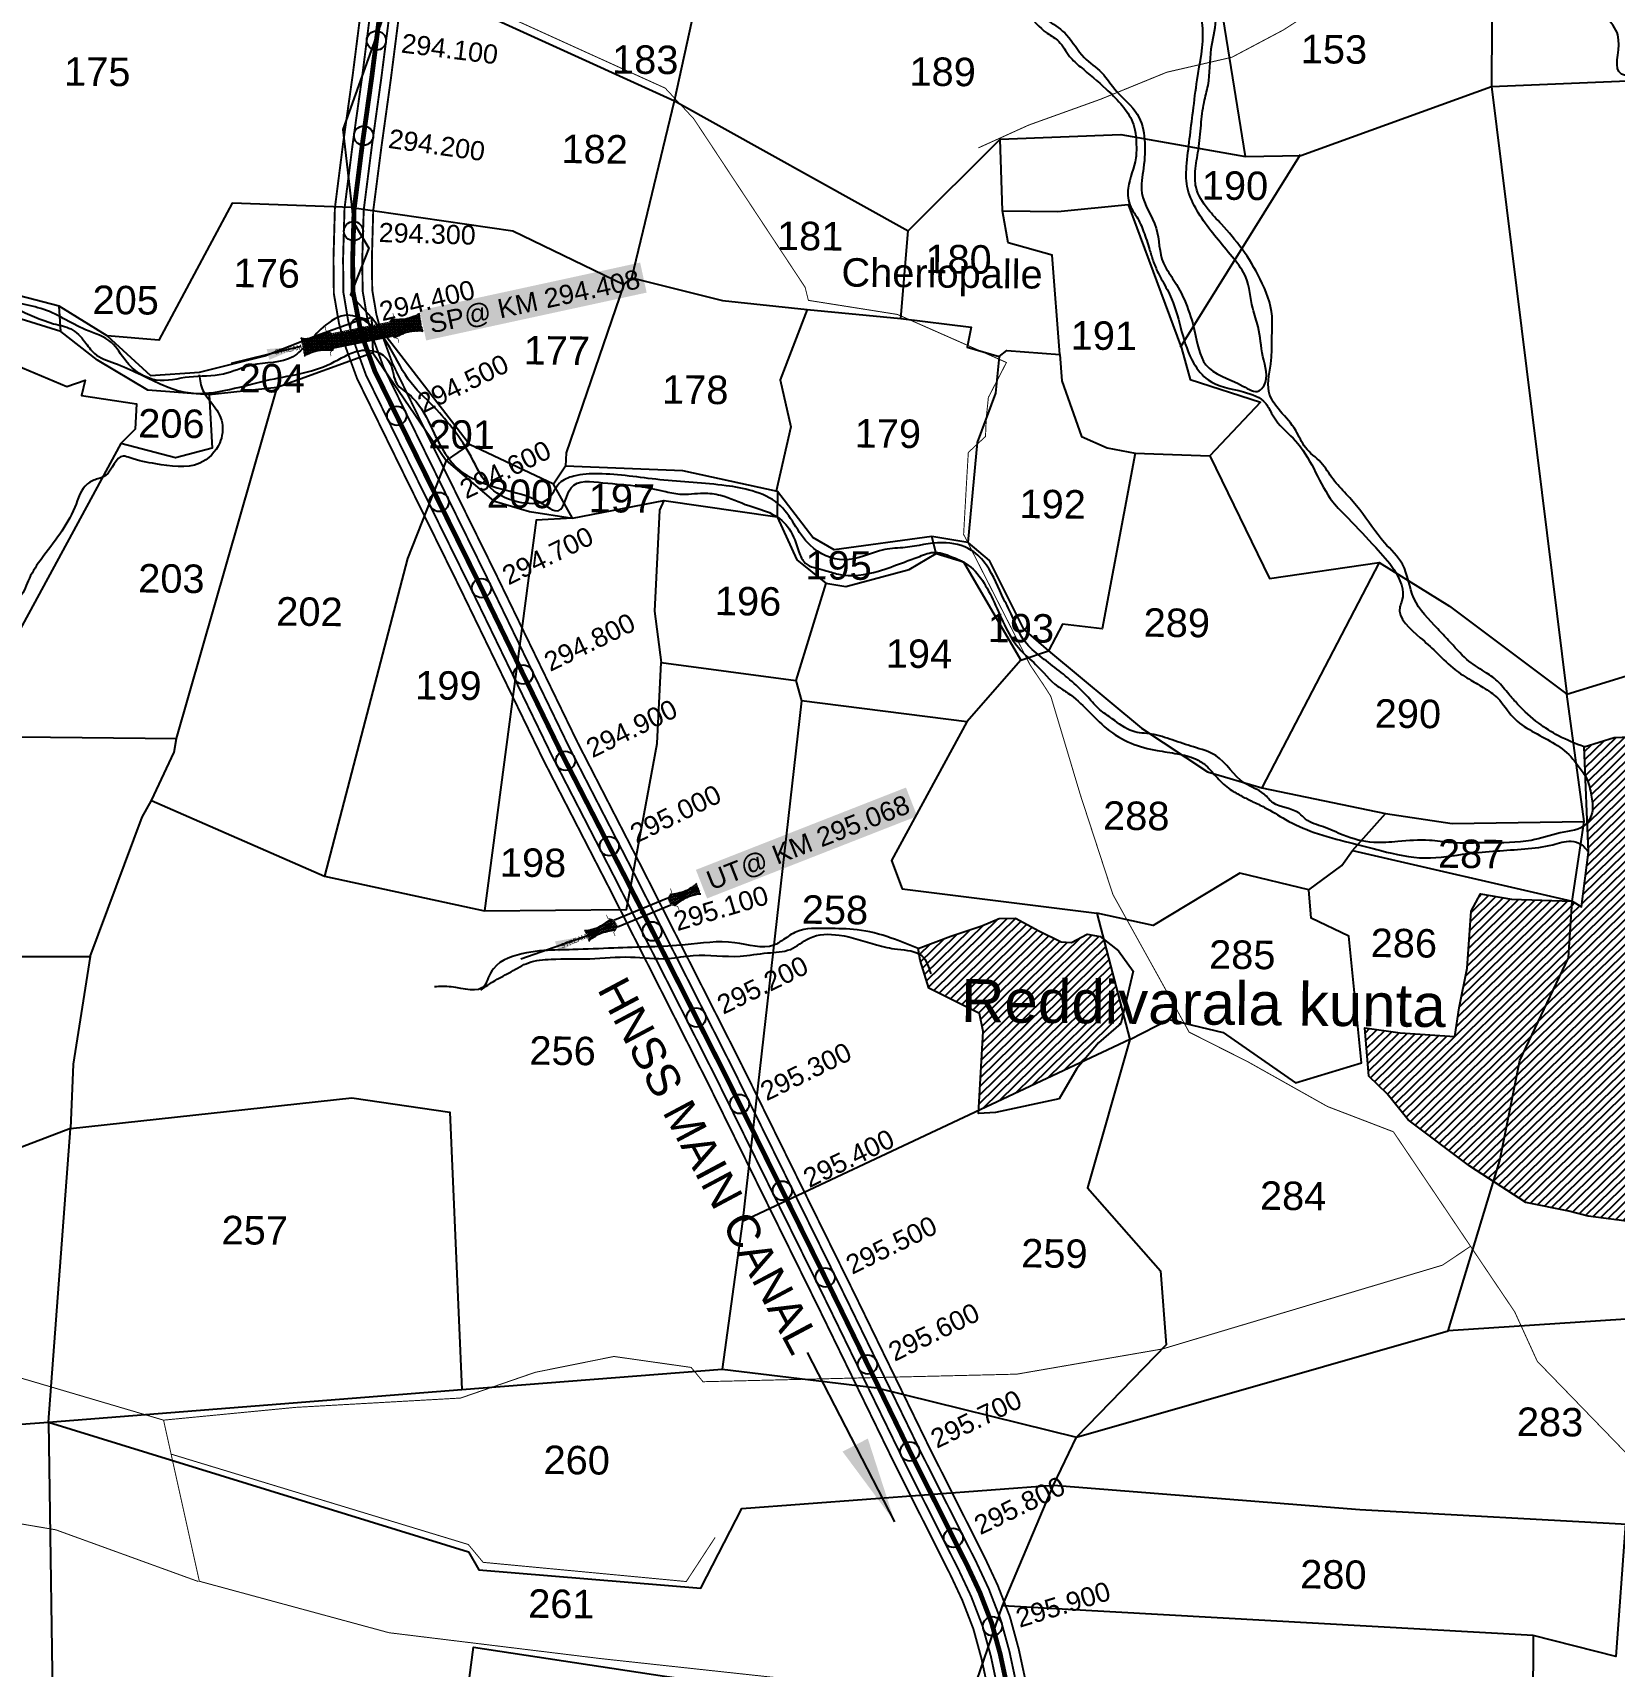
# Model space of a CAD drawing. Header units: feet. Extents: x 771100 to 779038, y 1577893 to 1588127.
# Drawn here: x 774042 to 775690, y 1583013 to 1584715 of the extents above; entities that cross this region are included whole.
import ezdxf
from ezdxf.enums import TextEntityAlignment as Align

# ---------------------------------------------------------------- set-up
doc = ezdxf.new("R2010")
doc.units = ezdxf.units.FT
doc.header["$LTSCALE"] = 15
doc.header["$MEASUREMENT"] = 0
doc.header["$PDMODE"] = 32
doc.header["$PDSIZE"] = 20
doc.linetypes.add('HIDDEN2', pattern=[0.1875, 0.125, -0.0625])
for name, color, linetype in [('CANAL1', 7, 'Continuous'), ('CSMark', 72, 'Continuous'), ('PLOT', 7, 'Continuous'), ('PLOT NO', 7, 'Continuous'), ('ROADS', 6, 'Continuous'), ('STRUCTURE', 5, 'Continuous'), ('TANKS-STREAM', 4, 'Continuous'), ('TEXT', 7, 'Continuous'), ('VILLAGE STONES', 240, 'Continuous')]:
    doc.layers.add(name, color=color, linetype=linetype)
doc.styles.get("Standard").update_dxf_attribs({"font": 'arial.ttf'})
doc.linetypes.add('DOTS', pattern='A,1e-06,-3,["●",Standard,S=3,R=0,X=-1.25,Y=-1.25],-3', length=6.000001)
doc.dimstyles.get("Standard").update_dxf_attribs({"dimtxt": 0.18, "dimasz": 0.18, "dimexe": 0.18, "dimexo": 0.0625, "dimgap": 0.09, "dimtad": 0, "dimtih": 1, "dimtoh": 1, "dimdec": 4, "dimzin": 0, "dimdsep": 46, "dimtxsty": 'Standard', "dimcen": 0.09, "dimadec": 0, "dimazin": 0, "dimtfac": 1, "dimtdec": 4, "dimtofl": 0, "dimtmove": 0, "dimatfit": 3, "dimfxl": 1, "dimtolj": 1, "dimtzin": 0, "dimarcsym": 0})
pattern_1 = [(44.39992316, (-7831.697, 26050.414), (-4.32398543, 4.415520388), [])]

# ---------------------------------------------------------------- blocks, each defined once
blk = doc.blocks.new('SP')
at = {"layer": 'STRUCTURE'}
h = blk.add_hatch(dxfattribs=at)
h.set_pattern_fill('DASH', color=256, scale=8, style=0)
edge = h.paths.add_edge_path()
edge.add_spline(control_points=[(769825.7, 1706742.1), (769825.3, 1706741.8), (769823.8, 1706740.8), (769820.9, 1706740.3), (769817, 1706739.7), (769811.4, 1706738.9), (769804, 1706739.7), (769798.4, 1706741), (769795.6, 1706741.6)], knot_values=[0, 0, 0, 0, 1.613557, 5.24513, 8.624976, 13.470124, 22.190216, 30.746377, 30.746377, 30.746377, 30.746377], degree=3, periodic=0)
edge.add_line((769795.6, 1706741.6), (769792.6, 1706739.6))
edge.add_line((769792.6, 1706739.6), (769732.6, 1706739.6))
edge.add_line((769732.6, 1706739.6), (769729.6, 1706741.6))
edge.add_spline(control_points=[(769729.6, 1706741.6), (769726.9, 1706740.9), (769721.3, 1706739.5), (769713.9, 1706738.5), (769708.3, 1706739.1), (769704.4, 1706739.6), (769701.5, 1706740), (769700, 1706741), (769699.5, 1706741.3)], knot_values=[0, 0, 0, 0, 8.556161, 17.276253, 22.121402, 25.501247, 29.13282, 30.746377, 30.746377, 30.746377, 30.746377], degree=3, periodic=0)
edge.add_line((769699.5, 1706741.3), (769699.5, 1706722.1))
edge.add_spline(control_points=[(769699.5, 1706722.1), (769700, 1706722.4), (769701.4, 1706723.4), (769704.3, 1706724), (769708.2, 1706724.5), (769713.8, 1706725.3), (769721.2, 1706724.5), (769726.8, 1706723.3), (769729.6, 1706722.6)], knot_values=[0, 0, 0, 0, 1.613557, 5.24513, 8.624976, 13.470124, 22.190216, 30.746377, 30.746377, 30.746377, 30.746377], degree=3, periodic=0)
edge.add_line((769729.6, 1706722.6), (769732.6, 1706724.6))
edge.add_line((769732.6, 1706724.6), (769792.6, 1706724.6))
edge.add_line((769792.6, 1706724.6), (769795.6, 1706722.6))
edge.add_spline(control_points=[(769795.6, 1706722.6), (769798.4, 1706723.3), (769803.9, 1706724.8), (769811.3, 1706725.8), (769817, 1706725.1), (769820.9, 1706724.7), (769823.8, 1706724.2), (769825.2, 1706723.3), (769825.7, 1706723)], knot_values=[0, 0, 0, 0, 8.556161, 17.276253, 22.121402, 25.501247, 29.13282, 30.746377, 30.746377, 30.746377, 30.746377], degree=3, periodic=0)
edge.add_line((769825.7, 1706723), (769825.7, 1706742.1))
h.paths.add_polyline_path([(769764.2, 1706732.1, -1), (769761.1, 1706732.1, -1)], flags=0)
h.paths.add_polyline_path([(769761.1, 1706732.1, 1), (769764.2, 1706732.1, 1)], flags=16)
at = {"layer": 'STRUCTURE', "const_width": 0.628}
for points in [[(769726.6, 1706747.6), (769726.6, 1706743.6), (769732.6, 1706739.6), (769792.6, 1706739.6), (769798.6, 1706743.6), (769798.6, 1706747.6)], [(769726.6, 1706716.6), (769726.6, 1706720.6), (769732.6, 1706724.6), (769792.6, 1706724.6), (769798.6, 1706720.6), (769798.6, 1706716.6)]]:
    blk.add_lwpolyline(points, dxfattribs=at)
at = {"layer": 'STRUCTURE', "color": 3}
blk.add_lwpolyline([(769732.6, 1706724.6), (769792.6, 1706724.6)], dxfattribs=at)
blk.add_lwpolyline([(769732.6, 1706724.6), (769792.6, 1706724.6)], dxfattribs=at)
at = {"layer": 'STRUCTURE', "color": 0}
blk.add_circle((769762.6, 1706732.1), 1.55, dxfattribs=at)
at = {"layer": 'STRUCTURE'}
for points in [[(769699.5, 1706741.3), (769700.9, 1706740.5), (769704.4, 1706739.6), (769707.8, 1706739.2), (769712.6, 1706738.8), (769721.3, 1706739.7), (769729.6, 1706741.6)], [(769825.7, 1706742.1), (769824.3, 1706741.3), (769820.8, 1706740.3), (769817.5, 1706739.8), (769812.7, 1706739.2), (769804, 1706739.9), (769795.6, 1706741.6)], [(769699.5, 1706722.1), (769700.9, 1706723), (769704.4, 1706724), (769707.7, 1706724.5), (769712.5, 1706725), (769721.2, 1706724.4), (769729.6, 1706722.6)], [(769825.7, 1706723), (769824.3, 1706723.8), (769820.8, 1706724.7), (769817.4, 1706725.1), (769812.6, 1706725.5), (769803.9, 1706724.6), (769795.6, 1706722.6)]]:
    blk.add_spline(points, degree=3, dxfattribs=at)
at = {"layer": 'STRUCTURE', "color": 0}
blk.add_text('STREAM', height=5, dxfattribs=at).set_placement((769684.3, 1706732.1), align=Align.MIDDLE_CENTER)
for points in [[(769727.4, 1706732.1), (769700.8, 1706732.1)], [(769824.4, 1706732.1), (769800.5, 1706732.1)]]:
    blk.add_leader(points, dimstyle='Standard', override={"dimasz": 10, "dimgap": 0.09, "dimtad": 0}, dxfattribs=at)
blk = doc.blocks.new('UT')
at = {"layer": 'STRUCTURE'}
h = blk.add_hatch(dxfattribs=at)
h.set_pattern_fill('DASH', color=150, scale=8, angle=-39.6278, style=0)
h.set_pattern_definition([(320.372247933, (-4370.464, -6260.8811), (1.40800153113, 0.132407282), [1, -1])])
h.paths.add_polyline_path([(765163, 1700681.9), (765165.6, 1700680.6), (765167.2, 1700680.3), (765169.1, 1700680), (765172.4, 1700679.6), (765176.4, 1700679.3), (765179.5, 1700679.5), (765183.1, 1700679.9), (765187.7, 1700680.9), (765188.9, 1700681.2), (765193.1, 1700682.2), (765196.1, 1700680.2), (765196.1, 1700672.2), (765193.1, 1700670.2), (765190.5, 1700670.8), (765188.1, 1700671.3), (765185.5, 1700671.8), (765183.6, 1700672.1), (765181, 1700672.5), (765180.3, 1700672.5), (765178.5, 1700672.6), (765176.7, 1700672.6), (765174.6, 1700672.5), (765172.5, 1700672.3), (765170.4, 1700672), (765168.5, 1700671.7), (765166.1, 1700671.2), (765165, 1700670.8), (765163, 1700669.7)])
h.paths.add_polyline_path([(765259.1, 1700682.2), (765256.1, 1700680.2), (765256.1, 1700672.2), (765259.1, 1700670.2), (765261.9, 1700671), (765264.4, 1700671.6), (765266.4, 1700672), (765269.1, 1700672.5), (765272.7, 1700673), (765276.1, 1700673.1), (765278.6, 1700672.9), (765281.2, 1700672.7), (765283.9, 1700672.3), (765286.4, 1700671.9), (765288, 1700671.3), (765289.2, 1700670.6), (765289.1, 1700682.7), (765287.6, 1700681.8), (765285.7, 1700681.2), (765283, 1700680.7), (765281.2, 1700680.4), (765276.7, 1700679.9), (765272.7, 1700679.9), (765268.7, 1700680.3), (765264.8, 1700681), (765261.2, 1700681.7)])
at = {"layer": 'STRUCTURE', "color": 150, "const_width": 0.628}
for points in [[(765190.1, 1700688.2), (765190.1, 1700684.2), (765196.1, 1700680.2), (765256.1, 1700680.2), (765262.1, 1700684.2), (765262.1, 1700688.2)], [(765190.1, 1700664.2), (765190.1, 1700668.2), (765196.1, 1700672.2), (765256.1, 1700672.2), (765262.1, 1700668.2), (765262.1, 1700664.2)]]:
    blk.add_lwpolyline(points, dxfattribs=at)
at = {"layer": 'STRUCTURE', "color": 150}
for points in [[(765196.1, 1700680.2), (765256.1, 1700680.2)], [(765196.1, 1700672.2), (765256.1, 1700672.2)], [(765196.1, 1700672.2), (765256.1, 1700672.2)]]:
    blk.add_lwpolyline(points, dxfattribs=at)
at = {"layer": 'STRUCTURE', "color": 0}
blk.add_circle((765226.1, 1700676.2), 1.89, dxfattribs=at)
at = {"layer": 'STRUCTURE', "color": 150}
for points in [[(765163, 1700681.9), (765164.4, 1700681.1), (765167.9, 1700680.2), (765171.2, 1700679.8), (765176.1, 1700679.4), (765184.7, 1700680.3), (765193.1, 1700682.2)], [(765289.1, 1700682.7), (765287.8, 1700681.9), (765284.3, 1700680.9), (765280.9, 1700680.4), (765276.1, 1700679.8), (765267.4, 1700680.5), (765259.1, 1700682.2)], [(765163, 1700669.7), (765164.3, 1700670.6), (765167.8, 1700671.6), (765171.2, 1700672.1), (765176, 1700672.6), (765184.7, 1700672), (765193.1, 1700670.2)], [(765289.2, 1700670.6), (765287.8, 1700671.4), (765284.2, 1700672.3), (765280.9, 1700672.7), (765276.1, 1700673.1), (765267.4, 1700672.2), (765259.1, 1700670.2)]]:
    blk.add_spline(points, degree=3, dxfattribs=at)
at = {"layer": 'STRUCTURE', "color": 0}
blk.add_text('STREAM', height=5, dxfattribs=at).set_placement((765148.2, 1700675.8), align=Align.MIDDLE_CENTER)
for points in [[(765190.9, 1700676), (765164.2, 1700675.8)], [(765289.3, 1700676.7), (765265.4, 1700676.4)]]:
    blk.add_leader(points, dimstyle='Standard', override={"dimasz": 10, "dimgap": 0.09, "dimtad": 0}, dxfattribs=at)

msp = doc.modelspace()

# ---------------------------------------------------------------- hatches: boundary and pattern name
at = {"layer": 'TANKS-STREAM'}
h = msp.add_hatch(dxfattribs=at)
h.set_pattern_fill('ANSI31', color=256, scale=49.440822, angle=-0.6001)
h.set_pattern_definition(pattern_1)
edge = h.paths.add_edge_path()
edge.add_line((775641.9, 1583750.9), (775591.1, 1583644.2))
edge.add_line((775591.1, 1583644.2), (775570.4, 1583540.1))
edge.add_line((775570.4, 1583540.1), (775563.7, 1583518.1))
edge.add_line((775563.7, 1583518.1), (775597.3, 1583496.4))
edge.add_line((775597.3, 1583496.4), (775642.2, 1583487.3))
edge.add_line((775642.2, 1583487.3), (775662.1, 1583481.9))
edge.add_line((775662.1, 1583481.9), (775710.4, 1583475.8))
edge.add_line((775710.4, 1583475.8), (775758.3, 1583464.8))
edge.add_line((775758.3, 1583464.8), (775803.1, 1583466.2))
edge.add_line((775803.1, 1583466.2), (775847.8, 1583453.8))
edge.add_line((775847.8, 1583453.8), (775901.2, 1583443.8))
edge.add_line((775901.2, 1583443.8), (775936.1, 1583435))
edge.add_line((775936.1, 1583435), (775963.2, 1583410))
edge.add_line((775963.2, 1583410), (775975.7, 1583391.8))
edge.add_line((775975.7, 1583391.8), (776094.1, 1583397.6))
edge.add_line((776094.1, 1583397.6), (776155.8, 1583445.4))
edge.add_line((776155.8, 1583445.4), (776221.8, 1583486.5))
edge.add_line((776221.8, 1583486.5), (776293.3, 1583509.2))
edge.add_line((776293.3, 1583509.2), (776348.3, 1583513.6))
edge.add_line((776348.3, 1583513.6), (776386.9, 1583580.7))
edge.add_line((776386.9, 1583580.7), (776463.7, 1583613.6))
edge.add_line((776463.7, 1583613.6), (776485.7, 1583626.1))
edge.add_line((776485.7, 1583626.1), (776520.8, 1583635))
edge.add_line((776520.8, 1583635), (776538.3, 1583630.3))
edge.add_line((776538.3, 1583630.3), (776550.8, 1583596.6))
edge.add_line((776550.8, 1583596.6), (776581.7, 1583644.7))
edge.add_line((776581.7, 1583644.7), (776618.8, 1583654.8))
edge.add_line((776618.8, 1583654.8), (776651.9, 1583652.1))
edge.add_line((776651.9, 1583652.1), (776651, 1583681.8))
edge.add_line((776651, 1583681.8), (776667.7, 1583722.3))
edge.add_line((776667.7, 1583722.3), (776682.9, 1583761.6))
edge.add_line((776682.9, 1583761.6), (776675.5, 1583806))
edge.add_line((776675.5, 1583806), (776656.9, 1583841.2))
edge.add_line((776656.9, 1583841.2), (776648.7, 1583854.6))
edge.add_line((776648.7, 1583854.6), (776637.8, 1583865.7))
edge.add_line((776637.8, 1583865.7), (776495.9, 1583863.3))
edge.add_line((776495.9, 1583863.3), (776488.3, 1583870.1))
edge.add_line((776488.3, 1583870.1), (776425.2, 1583920.3))
edge.add_line((776425.2, 1583920.3), (776404.1, 1583928.6))
edge.add_line((776404.1, 1583928.6), (776362.7, 1583939.5))
edge.add_line((776362.7, 1583939.5), (776297.7, 1583947.3))
edge.add_line((776297.7, 1583947.3), (776214.8, 1583954.8))
edge.add_line((776214.8, 1583954.8), (776190.9, 1583960.9))
edge.add_line((776190.9, 1583960.9), (776103.6, 1583969.1))
edge.add_line((776103.6, 1583969.1), (775998.7, 1583977.4))
edge.add_line((775998.7, 1583977.4), (775886, 1583986.5))
edge.add_line((775886, 1583986.5), (775815.6, 1583985.7))
edge.add_line((775815.6, 1583985.7), (775689.4, 1583980.6))
edge.add_line((775689.4, 1583980.6), (775658, 1583970.7))
edge.add_line((775658, 1583970.7), (775659.2, 1583940.8))
edge.add_spline(control_points=[(775659.2, 1583940.8), (775659.8, 1583939.9), (775663.1, 1583933.7), (775665.2, 1583921.1), (775668.4, 1583905.2), (775664.2, 1583895), (775661.2, 1583891.6)], knot_values=[1146.056199, 1146.056199, 1146.056199, 1146.056199, 1149.306502, 1167.740359, 1184.087607, 1198.022656, 1198.022656, 1198.022656, 1198.022656], degree=3, periodic=0)
edge.add_line((775661.2, 1583891.6), (775662.5, 1583861.1))
edge.add_line((775662.5, 1583861.1), (775655.4, 1583804.3))
edge.add_line((775655.4, 1583804.3), (775645.7, 1583810))
edge.add_line((775645.7, 1583810), (775641.9, 1583750.9))
h.paths.add_polyline_path([(776263, 1583729.6), (776524.3, 1583798.3), (776531.3, 1583651.6), (776281.3, 1583553.1)], flags=16)
h = msp.add_hatch(dxfattribs=at)
h.set_pattern_fill('ANSI31', color=256, scale=49.440822, angle=-0.6001)
h.set_pattern_definition(pattern_1)
h.paths.add_polyline_path([(775523.5, 1583669.1), (775466.3, 1583672.8), (775429.8, 1583678), (775433.8, 1583627.7), (775453, 1583609.6), (775474.8, 1583582.5), (775538.9, 1583534.1), (775563.7, 1583518.1), (775570.4, 1583540.1), (775591.1, 1583644.2), (775641.9, 1583750.9), (775645.7, 1583810), (775582.5, 1583812), (775550.2, 1583817.8), (775540.4, 1583799.5), (775536.1, 1583740.4), (775527.9, 1583699.1)])
h = msp.add_hatch(dxfattribs=at)
h.set_pattern_fill('ANSI31', color=256, scale=49.440822, angle=-0.6001)
h.set_pattern_definition(pattern_1)
h.paths.add_polyline_path([(775090.2, 1583779.1), (775065.6, 1583792.5), (775048.7, 1583792.2), (775030.7, 1583784.4), (774998.3, 1583773.5), (774964.5, 1583760.9), (774966.4, 1583748.5), (774975.6, 1583719.6), (775028.4, 1583693), (775031.9, 1583674.3), (775027.4, 1583592.2), (775135.9, 1583643.1), (775152.1, 1583662.7), (775175.3, 1583682.8), (775177.7, 1583692.9), (775157.4, 1583770.6), (775153.8, 1583773.4), (775140.3, 1583775.6), (775124.1, 1583766.9), (775113.2, 1583767.8)])

# ---------------------------------------------------------------- linework, layer by layer
at = {"layer": 'CANAL1', "color": 1, "const_width": 2}
for points in [[(774390.6, 1584790.7), (774375.4, 1584671), (774365.4, 1584599.8), (774356.8, 1584532.2), (774355.3, 1584478.6), (774355.7, 1584442.8), (774361, 1584412), (774367.2, 1584389.2), (774379.9, 1584354.3), (774426.4, 1584259.4), (774487.9, 1584134.5), (774573.7, 1583957.6), (774642, 1583824.8), (774744.9, 1583621.6), (774861.6, 1583384.7), (774940, 1583223.7), (774998, 1583108.4), (775010.3, 1583082.1), (775021.9, 1583052.1), (775030.3, 1583021.3), (775040.8, 1582972.3)], [(774430.3, 1584785.7), (774415, 1584665.8), (774405.1, 1584594.5), (774396.7, 1584529.1), (774395.3, 1584478.3), (774395.7, 1584446.4), (774400.1, 1584420.7), (774405.4, 1584401.4), (774416.8, 1584370), (774462.3, 1584277), (774523.9, 1584152), (774609.5, 1583975.5), (774677.6, 1583843), (774780.7, 1583639.4), (774897.5, 1583402.3), (774975.8, 1583241.5), (775034, 1583125.9), (775047.1, 1583097.8), (775060, 1583064.6), (775069.2, 1583030.8), (775080.2, 1582979.6)]]:
    msp.add_lwpolyline(points, dxfattribs=at)
at = {"layer": 'CANAL1', "color": 5, "const_width": 2}
for points in [[(774400.5, 1584789.4), (774385.3, 1584669.7), (774375.3, 1584598.5), (774366.8, 1584531.4), (774365.3, 1584478.5), (774365.7, 1584443.7), (774370.7, 1584414.1), (774376.8, 1584392.3), (774389.1, 1584358.2), (774435.4, 1584263.8), (774496.9, 1584138.9), (774582.6, 1583962.1), (774650.9, 1583829.4), (774753.8, 1583626), (774870.6, 1583389.1), (774948.9, 1583228.2), (775007, 1583112.7), (775019.5, 1583086.1), (775031.4, 1583055.2), (775040.1, 1583023.7), (775050.6, 1582974.1)], [(774420.4, 1584786.9), (774405.1, 1584667.1), (774395.2, 1584595.8), (774386.8, 1584529.9), (774385.3, 1584478.4), (774385.7, 1584445.5), (774390.3, 1584418.5), (774395.8, 1584398.3), (774407.5, 1584366.1), (774453.4, 1584272.6), (774514.9, 1584147.7), (774600.5, 1583971), (774668.7, 1583838.4), (774771.7, 1583635), (774888.6, 1583397.9), (774966.8, 1583237), (775025, 1583121.5), (775037.9, 1583093.9), (775050.4, 1583061.5), (775059.5, 1583028.4), (775070.3, 1582977.7)]]:
    msp.add_lwpolyline(points, dxfattribs=at)
at = {"layer": 'CANAL1', "color": 1, "linetype": 'HIDDEN2', "ltscale": 5, "const_width": 5}
msp.add_lwpolyline([(774410.4, 1584788.2), (774395.2, 1584668.4), (774385.2, 1584597.1), (774376.8, 1584530.6), (774375.3, 1584478.5), (774375.7, 1584444.6), (774382.9, 1584407.7), (774386.3, 1584395.3), (774398.3, 1584362.2), (774444.4, 1584268.2), (774505.9, 1584143.3), (774591.6, 1583966.6), (774659.8, 1583833.9), (774687.6, 1583778.9), (774762.8, 1583630.5), (774879.6, 1583393.5), (774957.9, 1583232.6), (775016, 1583117.1), (775028.7, 1583090), (775040.9, 1583058.3), (775049.8, 1583026.1), (775060.5, 1582975.9)], dxfattribs=at)
at = {"layer": 'CSMark', "color": 3}
msp.add_circle((774385, 1584400), 8, dxfattribs=at)
for p in [(774400, 1584706.4), (774386.7, 1584607.3), (774376.1, 1584507.9), (774382.9, 1584407.7), (774421.2, 1584315.6), (774465.3, 1584225.8), (774509.4, 1584136.1), (774553, 1584046.1), (774596.9, 1583956.2), (774642.6, 1583867.3), (774687.2, 1583778.7), (774733.2, 1583689), (774778.3, 1583598.9), (774822.9, 1583508.6), (774867.4, 1583418.2), (774911.6, 1583327.6), (774955.7, 1583237), (775001, 1583147), (775041.8, 1583055)]:
    msp.add_point(p, dxfattribs=at)
at = {"layer": 'PLOT'}
for points in [[(774710.6, 1584643.7), (774954, 1584508.2), (775049.7, 1584603.6), (775175.5, 1584608.4), (775305.3, 1584585.5), (775270.6, 1584801.4)], [(774422.7, 1584774.9), (774710.6, 1584643.7), (774741.8, 1584786.6)], [(775562.3, 1584789.7), (775561.5, 1584658.5), (775640, 1584025.5)], [(774344.3, 1584775.6), (774422.7, 1584774.9), (774365.1, 1584613.9), (774374.6, 1584532.5), (774249.8, 1584537.1), (774173.4, 1584394.4), (774119.5, 1584398.7), (774069.6, 1584429.6), (773936, 1584464.6), (773960.5, 1584606.4), (773726.4, 1584753.2)], [(775305.3, 1584585.5), (775362.9, 1584586.7), (775561.5, 1584658.5)], [(775561.5, 1584658.5), (775878.1, 1584671.7), (775868.6, 1584449.7), (776016.3, 1584381.7), (775853.2, 1584189.9), (775826.5, 1584056.8)], [(774374.6, 1584532.5), (774542.1, 1584508.2), (774657.7, 1584452.2), (774666.1, 1584459.1), (774710.6, 1584643.7)], [(774946.4, 1584417), (775019.6, 1584407.8), (775015.5, 1584387.2), (775048.7, 1584377.2), (775056.7, 1584383.7), (775111.9, 1584379.5), (775103.8, 1584482.9), (775058, 1584495.6), (775052.3, 1584528.9), (775049.7, 1584603.6)], [(775362.4, 1584587.3), (775237.3, 1584386.7)], [(774374.6, 1584532.5), (774375.9, 1584517.5), (774392.1, 1584490.2), (774373.2, 1584441.5), (774394.8, 1584417.9)], [(775052.3, 1584528.9), (775110, 1584528.4), (775183.2, 1584535.7), (775238.5, 1584385.9), (775247.6, 1584353.4), (775320.9, 1584329.8), (775268.2, 1584273.8), (775330.4, 1584146), (775444.5, 1584162.8), (775517.8, 1584117.3), (775640, 1584025.5)], [(774666.1, 1584459.1), (774760.5, 1584435.5), (774848.8, 1584426.2), (774946.4, 1584417), (774954, 1584508.2)], [(774657.7, 1584452.2), (774597.6, 1584277.1), (774597.1, 1584263.1)], [(773892.9, 1584388.1), (773976.4, 1584434.3), (774030.1, 1584416.3), (774003.8, 1584397.6), (774004.5, 1584376.8), (774077.4, 1584346.2), (774096.8, 1584352.7), (774092.8, 1584336.7), (774150.1, 1584328.2), (774148.8, 1584301.6), (774133.8, 1584286.7), (774001.4, 1584043.3), (774028, 1583981.3), (774191.8, 1583979.6), (774296.8, 1584345), (774225.9, 1584337.3), (774228.8, 1584282), (774190.9, 1584271.7), (774133.8, 1584286.7)], [(774071.4, 1584403.3), (774069.6, 1584429.6)], [(774848.8, 1584426.2), (774820.6, 1584352.9), (774831.7, 1584304), (774816.6, 1584237.2)], [(774225.9, 1584337.3), (774162, 1584342.2), (774109.4, 1584373.4), (774071.4, 1584403.3), (774030.1, 1584416.3)], [(774119.5, 1584398.7), (774164.8, 1584357.5), (774215.8, 1584360.9), (774283.9, 1584377.9), (774336.7, 1584398.9), (774381.9, 1584415.3), (774394.8, 1584417.9), (774396.3, 1584381.1), (774296.8, 1584345)], [(774496.9, 1584285.8), (774394.8, 1584417.9)], [(774396.3, 1584381.1), (774472.6, 1584268.9), (774521.9, 1584227), (774559.6, 1584215.9), (774604.4, 1584209.1), (774584.4, 1584244.4), (774496.9, 1584285.8), (774472.6, 1584268.9)], [(775048.7, 1584377.2), (775044.8, 1584339.2), (775025.8, 1584287.6), (775016.1, 1584183.6), (774978.7, 1584189.7)], [(775111.9, 1584379.5), (775114, 1584352), (775134.5, 1584293.9), (775161.3, 1584282.1), (775190.3, 1584276.7), (775268.2, 1584273.8)], [(774472.6, 1584268.9), (774432.4, 1584167), (774346, 1583836)], [(775190.3, 1584276.7), (775156.1, 1584093.8), (775114.8, 1584098.5), (775100.1, 1584070.8)], [(774817.8, 1584236.9), (774719.3, 1584258.2), (774597.1, 1584263.1), (774584.4, 1584244.4)], [(774868.3, 1584141.2), (774889.1, 1584137.8), (774955, 1584155.4), (774983.1, 1584172), (774978.7, 1584189.7), (774876.9, 1584176.1), (774854.6, 1584188.8), (774817.8, 1584236.9), (774817.4, 1584210.2)], [(774604.4, 1584209.1), (774699.3, 1584227.5), (774694.8, 1584217.2), (774689.8, 1584112.2), (774696.6, 1584058.5)], [(774699.3, 1584227.5), (774817.4, 1584210.2), (774837.8, 1584165.5), (774868.3, 1584141.2), (774836.8, 1584039.8)], [(774604.4, 1584209.1), (774566.3, 1584207), (774512.5, 1583800)], [(775016.1, 1584183.6), (775038.2, 1584165), (775074.1, 1584093.3), (775100.1, 1584070.8), (775196.9, 1583990.2), (775265.8, 1583944.7), (775322.4, 1583928), (775451.2, 1583901.3), (775520.7, 1583890.9), (775658, 1583893.2)], [(774983.1, 1584172), (775011.6, 1584163.5), (775071.4, 1584061.1), (775100.1, 1584070.8)], [(775444.5, 1584162.8), (775322.4, 1583928)], [(775640, 1584025.5), (775720.3, 1584050.3), (775826.5, 1584056.8), (776038.3, 1584070.1), (776178.4, 1584006.3), (776428.9, 1583935.2), (776671.3, 1583864.8), (776783.2, 1583715), (776605.6, 1583514.9), (776429.6, 1583455.5), (776405.3, 1583432.9), (776338.4, 1583439), (776295.3, 1583484.7), (776193.4, 1583441.6), (776146.8, 1583400.6), (776065.2, 1583380), (775923.8, 1583389.5), (775516.5, 1583362.7), (775570.4, 1583540.1), (775591.1, 1583644.2), (775641.9, 1583750.9), (775645.7, 1583810), (775658, 1583893.2), (775640, 1584025.5)], [(774165.6, 1583914.9), (774346, 1583836), (774512.5, 1583800), (774660.7, 1583801.3), (774692.4, 1583974.3), (774696.6, 1584058.5), (774836.8, 1584039.8), (774842.7, 1584018.7), (774781.2, 1583476.6), (774760.2, 1583322.6)], [(775071.4, 1584061.1), (775014.9, 1583996.8), (774842.7, 1584018.7)], [(775014.9, 1583996.8), (774936.7, 1583852.6), (774947.8, 1583822.8), (775150.4, 1583797.5), (775184.7, 1583666), (774781.2, 1583476.6)], [(773846.5, 1583934.6), (773819.6, 1583752.4), (774101.8, 1583752.4), (774156, 1583897.6), (774165.6, 1583914.9), (774189.4, 1583965.2), (774191.8, 1583979.6)], [(775371.4, 1583821.9), (775405.6, 1583847.4), (775416.7, 1583862.9), (775451.2, 1583901.3)], [(775416.7, 1583862.9), (775645.7, 1583810)], [(775184.7, 1583666), (775225.3, 1583686.9), (775281.9, 1583673.3), (775357.5, 1583621), (775426.2, 1583641.7), (775412.8, 1583773.8), (775373.7, 1583792.3), (775371.4, 1583821.9), (775299.3, 1583839.2), (775209, 1583784.6), (775150.4, 1583797.5)], [(774101.8, 1583752.4), (774084, 1583640.3), (774081.4, 1583573.2), (773577.9, 1583381.4), (773306.6, 1583378.8), (773185.2, 1583452.4)], [(775184.7, 1583666), (775140.6, 1583511.7), (775216.9, 1583425.2), (775222.8, 1583347.9), (775129.3, 1583252)], [(774081.4, 1583573.2), (774374.4, 1583605.1), (774476.5, 1583590.4), (774488.9, 1583301.5)], [(773641.3, 1583237.1), (774058.5, 1583267.4), (774081.4, 1583573.2)], [(775105.3, 1583202), (775424.5, 1583176.6), (775715.9, 1583160.7), (775923.8, 1583389.5)], [(774058.5, 1583267.4), (774488.9, 1583301.5), (774760.2, 1583322.6), (774921.4, 1583303.1), (775129.3, 1583252), (775516.5, 1583362.7)], [(774058.5, 1583267.4), (774068.8, 1582558), (774050.6, 1582042.9), (774033.7, 1582051), (774025.3, 1582031.3), (774051.4, 1581998.7), (774041.9, 1581874.3), (774171.9, 1581583.4), (774155.8, 1581449.4), (774162.8, 1581448.6), (774159.6, 1581363.3), (774083, 1581328.7), (774010.2, 1581288.1), (773980.1, 1581209.1), (773791.7, 1581175.6), (773698.7, 1581090.6), (773544.9, 1581450.8), (773698.6, 1581440.4), (773833.4, 1581435.7), (774041.9, 1581874.3), (773722.5, 1581679.2), (773544.9, 1581450.8)], [(774058.5, 1583267.4), (774495.8, 1583132.6), (774506.7, 1583113.6), (774737.9, 1583094.6), (774780.7, 1583177.7), (775105.3, 1583202), (775129.3, 1583252)], [(775701.2, 1583161.5), (775691, 1583023.3), (775605.1, 1583045.3), (775052.3, 1583076.3), (775105.3, 1583202)], [(774068.8, 1582558), (774430.4, 1582537.7), (774460.6, 1582724.4), (774501.2, 1583033), (774700.2, 1583003.1), (774867.5, 1582980), (775006.3, 1582942.8), (775052.3, 1583076.3)], [(775605.1, 1583045.3), (775603.9, 1582823.2), (775465.4, 1582862.4), (775356.4, 1582872), (775138.3, 1582918.7), (775006.3, 1582942.8)]]:
    msp.add_lwpolyline(points, dxfattribs=at)
at = {"layer": 'ROADS', "linetype": 'DOTS', "ltscale": 0.5, "const_width": 1}
for points in [[(775027.1, 1584594.6), (775079.4, 1584618.3), (775154.5, 1584645.3), (775223.4, 1584673.4), (775291.2, 1584689), (775344.8, 1584717.4), (775382.5, 1584741.7), (775444.7, 1584769.9), (775492.5, 1584779.4), (775535.5, 1584778.5), (775568.9, 1584817.5)], [(774214.6, 1583101.5), (774066, 1583155.4), (773823.3, 1583196.7), (773731.1, 1583225.6), (773705.1, 1583251.2), (773618.1, 1583283.5), (773532.9, 1583321), (773443, 1583327.2), (773403.7, 1583328.5), (773380.2, 1583338.3), (773203.4, 1583424.3), (773194.8, 1583435.8), (772963.2, 1583508), (772823.5, 1583551.8), (772770.6, 1583583.8)]]:
    msp.add_lwpolyline(points, dxfattribs=at)
at = {"layer": 'ROADS', "linetype": 'HIDDEN2', "ltscale": 10, "const_width": 1}
for points in [[(774412.6, 1584795.9), (774436.4, 1584776.9), (774606.3, 1584699.7), (774700.9, 1584656.8), (774730.6, 1584624.9), (774846.6, 1584449.4), (774850, 1584435.8), (774942.9, 1584421.1)], [(774942.9, 1584421.1), (775056.3, 1584371.1), (775037.5, 1584334.7), (775035.3, 1584313.4), (775034.5, 1584294), (775016.6, 1584277.4), (775015.1, 1584252.4), (775011.7, 1584192.1), (775081, 1584056)], [(776091, 1582900.1), (775986.8, 1582981.4), (775818.2, 1583115.3), (775609.3, 1583330.8), (775585.8, 1583382.3), (775459.4, 1583569.9), (775390.8, 1583596.2), (775308, 1583642.7), (775246.6, 1583673.7), (775212.8, 1583734.9), (775167.2, 1583817), (775133.4, 1583920.5), (775102.6, 1584023.3), (775094.9, 1584035.4), (775081, 1584056)], [(774178.3, 1583269.6), (774315.8, 1583282.9), (774487.7, 1583292.6), (774565.5, 1583319.4), (774647.5, 1583335.9), (774727.9, 1583324.5), (774740.2, 1583309.6), (775067.2, 1583317.5), (775218.7, 1583343.7), (775510.5, 1583431), (775539.7, 1583450.6)], [(775697.4, 1582782.6), (775629.6, 1582799.3), (775600.7, 1582830.9), (775499.4, 1582858.9), (775458.9, 1582874), (775361, 1582881), (775331.6, 1582875.3), (775295.2, 1582894.3), (775156.1, 1582934.6), (774891.4, 1582993.3), (774634.2, 1583021.2), (774413.2, 1583048.2), (774215.6, 1583101.8), (774178.3, 1583269.6), (773993.6, 1583324.1)], [(774186.2, 1583234.2), (774495.7, 1583140.1), (774511.2, 1583121.5), (774722.8, 1583101.5), (774752.9, 1583147.5)]]:
    msp.add_lwpolyline(points, dxfattribs=at)
at = {"layer": 'TANKS-STREAM'}
for points in [[(775710.4, 1583475.8), (775662.1, 1583481.9), (775642.2, 1583487.3), (775597.3, 1583496.4), (775538.9, 1583534.1), (775474.8, 1583582.5), (775453, 1583609.6), (775433.8, 1583627.7), (775429.8, 1583678), (775466.3, 1583672.8), (775523.5, 1583669.1), (775527.9, 1583699.1), (775536.1, 1583740.4), (775540.4, 1583799.5), (775550.2, 1583817.8), (775582.5, 1583812), (775645.7, 1583810), (775655.4, 1583804.3), (775662.5, 1583861.1), (775658, 1583970.7), (775689.4, 1583980.6)], [(775658, 1583970.7), (775689.4, 1583980.6), (775815.6, 1583985.7)], [(774964.5, 1583760.9), (774998.3, 1583773.5), (775030.7, 1583784.4), (775048.7, 1583792.2), (775065.6, 1583792.5), (775090.2, 1583779.1), (775113.2, 1583767.8), (775124.1, 1583766.9), (775140.3, 1583775.6), (775153.8, 1583773.4), (775173.2, 1583758.3), (775188.4, 1583737.2), (775175.3, 1583682.8), (775152.1, 1583662.7), (775129.7, 1583635.7), (775111.2, 1583604.3), (775045, 1583589.9), (775027.2, 1583588.9), (775031.9, 1583674.3), (775028.4, 1583693), (774975.6, 1583719.6), (774966.4, 1583748.5), (774964.5, 1583760.9)]]:
    msp.add_lwpolyline(points, dxfattribs=at)
for points in [[(772822.9, 1586492.9), (772844.2, 1586492.2), (772870.2, 1586484), (772900.2, 1586475.1), (772925.9, 1586464.3), (772947, 1586445), (772990.8, 1586409.6), (773050.8, 1586363.8), (773081.6, 1586332.1), (773110.7, 1586320.9), (773122.3, 1586305.5), (773142.3, 1586292.4), (773153.2, 1586272.4), (773155.4, 1586252.5), (773192.8, 1586227.6), (773222.4, 1586205.7), (773250.3, 1586199.4), (773290.2, 1586210.4), (773333.4, 1586226.5), (773374.7, 1586205.6), (773397, 1586197.2), (773407.6, 1586194.8), (773427.9, 1586194.8), (773444, 1586188.4), (773466.6, 1586183.1), (773491.1, 1586170.9), (773517, 1586166), (773539.5, 1586161), (773561.1, 1586155.9), (773582, 1586146.4), (773599.9, 1586139.6), (773616.1, 1586126.3), (773661.1, 1586083.2), (773670.1, 1586065.2), (773683, 1586050.7), (773702.9, 1586015.7), (773711.2, 1585987.7), (773722.3, 1585954.3), (773727.4, 1585938.5), (773732.8, 1585915.2), (773739.5, 1585897.1), (773747.2, 1585886.6), (773763.2, 1585828.2), (773777, 1585789.4), (773787.7, 1585750.2), (773801.7, 1585699.3), (773814, 1585654.2), (773824.6, 1585617.1), (773829.6, 1585606.7), (773872.9, 1585607.2), (773902.6, 1585602.3), (773925.4, 1585593.7), (773953.4, 1585575.2), (773991.4, 1585549.6), (774024.2, 1585524.3), (774038.8, 1585513.8), (774049.9, 1585485.5), (774064.4, 1585467.5), (774088, 1585454.6), (774111.7, 1585445.7), (774195.7, 1585393.7), (774243.3, 1585366.9), (774287.3, 1585343.7), (774312.8, 1585336.8), (774342.3, 1585320.4), (774411.1, 1585320.1), (774483.2, 1585317), (774526, 1585316.8), (774552.5, 1585305.6), (774567.8, 1585267.1), (774583.2, 1585223.3), (774622.8, 1585210.6), (774677.7, 1585209.7), (774691.3, 1585233.7), (774702.5, 1585239.3), (774737.5, 1585228.5), (774761.1, 1585209.5), (774790.9, 1585195.5), (774811, 1585183.4), (774836.7, 1585182.4), (774854.5, 1585164.2), (774857.3, 1585141.8), (774865.7, 1585126.6), (774882.2, 1585086.3), (774904.7, 1585062.5), (774917.1, 1585032.4), (774931.2, 1584992.8), (774942.3, 1584960.9), (774948.8, 1584930.1), (774961, 1584900.6), (774966.1, 1584874.5), (774972.3, 1584854.8), (774985.6, 1584828.6), (775035.6, 1584823), (775066.1, 1584832.4), (775102.7, 1584837.7), (775119.6, 1584845.4), (775217.1, 1584839.6), (775257.5, 1584837.4), (775269.2, 1584829.4), (775250.6, 1584826.8), (775201.3, 1584833), (775134.3, 1584831.6), (775106.8, 1584831.5), (775070.3, 1584823.3), (775032.7, 1584818.3), (775011.5, 1584810.7), (775024.9, 1584787.7), (775039.5, 1584780), (775067.8, 1584756.8), (775074.3, 1584747.6), (775100.5, 1584726.6), (775119, 1584712.2), (775137.3, 1584688.7), (775155.5, 1584673), (775171, 1584653.5), (775192.6, 1584629.7), (775200.2, 1584603.2), (775199.1, 1584573.6), (775197.5, 1584547.6), (775212.1, 1584511), (775219.9, 1584474.5), (775229.4, 1584458.7), (775252.2, 1584404.2), (775264, 1584368.7), (775302.7, 1584346.5), (775319.5, 1584341.6), (775324.6, 1584347), (775323.5, 1584377.3), (775318.4, 1584408.1), (775312.9, 1584427.5), (775305.7, 1584460), (775293.4, 1584478.7), (775261.6, 1584518.7), (775243.5, 1584563.2), (775244, 1584575.2), (775250.7, 1584632.7), (775255, 1584665.5), (775260.8, 1584719), (775255.2, 1584767.6), (775259.2, 1584800.1), (775260, 1584814.4), (775262, 1584828.7)], [(775658, 1583970.7), (775631.4, 1583982.3), (775610.8, 1583995.4), (775588.8, 1584015.3), (775579.5, 1584025.8), (775567.8, 1584039.2), (775554.1, 1584049.2), (775536, 1584061.8), (775516.9, 1584081.7), (775505.7, 1584093.6), (775480.8, 1584125.5), (775468.8, 1584161), (775450.2, 1584183.3), (775424.4, 1584217.7), (775410.2, 1584234.1), (775396.6, 1584249.5), (775383.9, 1584266.9), (775367.8, 1584282.4), (775357.6, 1584300.3), (775329.7, 1584340.9), (775332.1, 1584373.4), (775332.8, 1584396.1), (775333, 1584419.3), (775320.6, 1584457.9), (775301.7, 1584489.2), (775280.2, 1584515.1), (775266.4, 1584530.5), (775253.8, 1584553.8), (775253, 1584570.1), (775256.2, 1584592.7), (775259, 1584618.4), (775262.2, 1584642), (775266.3, 1584659.7), (775269.7, 1584697.7), (775274.4, 1584727.2), (775272.7, 1584748.3), (775270, 1584774), (775270.1, 1584789.3), (775270.9, 1584814.9)], [(775013.4, 1584801.4), (775012, 1584793.6), (775018.2, 1584786.5), (775028.2, 1584777.2), (775034.9, 1584770.8), (775045.4, 1584762.8), (775076.6, 1584735.9), (775098.8, 1584713.9), (775110.8, 1584705.5), (775122.1, 1584689.8), (775133.4, 1584678.9), (775160, 1584656), (775175.3, 1584640.5), (775186.5, 1584624.1), (775190.1, 1584613.4), (775191.5, 1584599.7), (775191.1, 1584584.1), (775183.1, 1584552.7), (775185.8, 1584533), (775192, 1584522.8), (775199.2, 1584507.3), (775205.3, 1584488.9), (775209.1, 1584477), (775214.2, 1584464.6), (775218.7, 1584456.2), (775228.3, 1584437.5), (775251.6, 1584370), (775266.3, 1584353.1), (775303.2, 1584340.5), (775326.4, 1584328.4), (775333.4, 1584316.5), (775339.1, 1584308.4), (775359.9, 1584286.6), (775396.3, 1584226), (775412.1, 1584208.8), (775441, 1584178.3), (775460, 1584155.5), (775468.3, 1584123.1), (775466.2, 1584116.6), (775487.4, 1584084.4), (775503.3, 1584070), (775521.2, 1584053.1), (775538.1, 1584041.5), (775553, 1584032.6), (775567.9, 1584021.7), (775584, 1584001.7), (775603.7, 1583987.2), (775644.1, 1583960.7), (775653, 1583949.6), (775660.7, 1583938), (775665.4, 1583920.4), (775666.7, 1583904.3), (775660.2, 1583890.5), (775633.2, 1583881.1), (775602.9, 1583873.4), (775556.9, 1583870.9), (775519.1, 1583871.1), (775496.9, 1583873.3), (775464, 1583872.2), (775439, 1583871.2), (775406.9, 1583878.9), (775386.5, 1583887.4), (775368, 1583895.4), (775361.2, 1583901.6), (775334, 1583912.6), (775324.8, 1583921.5), (775304.4, 1583932.9), (775274.3, 1583961.7), (775251.2, 1583970.7), (775229, 1583978), (775207.4, 1583984.1), (775187.8, 1583987), (775166.5, 1584000.1), (775153.6, 1584009.5), (775141.3, 1584022.4), (775106.6, 1584053.6), (775089.2, 1584067), (775074.2, 1584082.3), (775062.3, 1584107), (775053.7, 1584124.4), (775035.5, 1584160), (775019.9, 1584175.4), (774989.4, 1584183.3), (774950.9, 1584178.5), (774929.5, 1584176.2), (774887.1, 1584165.5), (774851.9, 1584180.7), (774818.5, 1584223.9), (774791.6, 1584237.3), (774764.3, 1584242.8), (774695.2, 1584249), (774631.2, 1584255.2), (774605.6, 1584252.7), (774590.7, 1584245.3), (774579.2, 1584229.2), (774551.6, 1584225), (774519, 1584240.5), (774498.6, 1584273.1), (774460.1, 1584324.6), (774433.2, 1584353.8), (774411.2, 1584391.2), (774391.1, 1584412.5), (774370.1, 1584420.3), (774344.5, 1584407.8), (774327.7, 1584390.4), (774313.1, 1584377.1), (774270.1, 1584368.3), (774240.7, 1584358.9), (774205.1, 1584355.9), (774170.6, 1584352.8), (774139.1, 1584372.7), (774124.1, 1584391.8), (774097.1, 1584405.2), (774050.5, 1584427.3), (774025.8, 1584433.4), (774002.8, 1584441.2), (773976.3, 1584444.9), (773948.8, 1584452.8), (773926.3, 1584445.8), (773909.2, 1584423.9), (773886.6, 1584405.6), (773869.8, 1584390), (773848.3, 1584375.1), (773832.6, 1584360.5), (773815.3, 1584350.3), (773765.2, 1584341.9), (773730.6, 1584330.6), (773705.7, 1584320.1), (773669.9, 1584315.6), (773596, 1584300.2), (773532.8, 1584289.8), (773485.9, 1584284.4), (773427.9, 1584281.9), (773380.7, 1584277.3), (773361.1, 1584275.7), (773334.9, 1584277), (773298.8, 1584282.6), (773271.6, 1584283.5), (773248.6, 1584293.1), (773225.6, 1584306.4), (773209.9, 1584315.2), (773188.3, 1584327.1), (773125.1, 1584365.6), (773088.3, 1584393.1), (773049.6, 1584412.7), (773012, 1584426), (772972.6, 1584436.3), (772946.7, 1584439.7), (772905.3, 1584444.4), (772871.3, 1584447.9), (772847.2, 1584443.8), (772790.2, 1584431.4), (772765.4, 1584423), (772725.8, 1584419.1), (772695.5, 1584418.8), (772664.5, 1584417.3), (772638, 1584418.8), (772614.5, 1584418.5), (772572.5, 1584419.5), (772493.6, 1584422.1), (772426.8, 1584416.7), (772394.7, 1584420.7), (772354.4, 1584417.4), (772314.3, 1584417.2), (772269.7, 1584414.6), (772243.9, 1584427.8), (772228.5, 1584429.2), (772174.4, 1584419.3), (772155.1, 1584405.9), (772147.5, 1584396.7), (772137, 1584388.2), (772123.8, 1584375.9), (772113.1, 1584352.6), (772096.2, 1584329.3), (772077.3, 1584303), (772059.6, 1584274.4), (772037.2, 1584256.1), (772021.6, 1584241.5), (772007.2, 1584223.7)], [(776649.4, 1584721.3), (776641.9, 1584707.3), (776626.4, 1584688.3), (776597.1, 1584637.3), (776590.4, 1584593.9), (776582.7, 1584559), (776573.5, 1584544.7), (776528.4, 1584548), (776502.5, 1584552.8), (776448.8, 1584547.7), (776410.9, 1584545.3), (776386.6, 1584539.3), (776357.1, 1584533.4), (776322.6, 1584528.7), (776302.3, 1584526.7), (776269.6, 1584528.7), (776244.3, 1584538.6), (776214.1, 1584550.7), (776180.3, 1584559), (776140.9, 1584570.7), (776117.8, 1584579.4), (776041.3, 1584601.6), (776017.1, 1584615.4), (775927.1, 1584648.5), (775899.1, 1584668.5), (775864.2, 1584675.7), (775843.8, 1584677), (775803.8, 1584676.9), (775773.8, 1584672.1), (775761.9, 1584672.2), (775738.8, 1584672.5), (775694.2, 1584674.1), (775693.2, 1584712.2), (775681.5, 1584730.9), (775670.5, 1584757), (775666.1, 1584773.9), (775648.8, 1584791), (775626.9, 1584800.8), (775571.5, 1584808.4), (775551.7, 1584802.9), (775534.5, 1584778.3)], [(771996.9, 1584195.5), (772011.9, 1584202.1), (772018.7, 1584213.8), (772032.6, 1584228), (772047.1, 1584244.3), (772055.4, 1584253.6), (772073.5, 1584274.4), (772083.2, 1584286.3), (772098.6, 1584305.3), (772110.4, 1584329.8), (772120, 1584344.3), (772142.9, 1584371.6), (772162.6, 1584390.3), (772172.7, 1584399.3), (772183.1, 1584406.5), (772200.5, 1584411.5), (772225.6, 1584417.9), (772244, 1584407.4), (772263.4, 1584397.4), (772290.4, 1584391.1), (772341.9, 1584391.4), (772374.4, 1584390.5), (772430.4, 1584395.1), (772456.9, 1584396.9), (772487.7, 1584398.7), (772510.5, 1584400.9), (772552.5, 1584402.3), (772596.7, 1584406.1), (772661.2, 1584405.1), (772673.6, 1584401.9), (772737.6, 1584410.1), (772775.4, 1584413), (772797, 1584418.3), (772809.9, 1584427), (772838.3, 1584430), (772855.9, 1584432.3), (772871.5, 1584436), (772883.6, 1584433.2), (772966.5, 1584414.6), (773008.7, 1584408.8), (773032.5, 1584401.8), (773056.7, 1584391.8), (773074.2, 1584384.3), (773103.6, 1584366), (773134.1, 1584343.9), (773151, 1584332.5), (773174.7, 1584317.2), (773204.6, 1584294), (773223.4, 1584281.7), (773272, 1584269), (773333.2, 1584263), (773434.4, 1584274.5), (773521, 1584265.8), (773570.2, 1584273.5), (773632.1, 1584286), (773655.6, 1584292.6), (773704.4, 1584306.6), (773754.6, 1584315.8), (773815.1, 1584337.6), (773840, 1584345.1), (773893.8, 1584394.3), (773910, 1584408.7), (773934.9, 1584419.7), (773960.3, 1584429.6), (773985.7, 1584436.1), (774063.8, 1584411.5), (774081.7, 1584406), (774096.2, 1584392.7), (774106.3, 1584380.4), (774127.1, 1584370.5), (774152.3, 1584359.5), (774175.5, 1584348.6), (774198.8, 1584340.6), (774285, 1584352.3), (774352.8, 1584370.1), (774382.7, 1584383.4), (774403.5, 1584380.7), (774414.6, 1584369.4), (774421.2, 1584349), (774434.2, 1584337.6), (774441.5, 1584330.3), (774460.2, 1584297.2), (774473.6, 1584273.5), (774484.3, 1584261), (774505.7, 1584247.8), (774537.9, 1584237.4), (774569.9, 1584225.8), (774590.2, 1584217), (774602.8, 1584240.5), (774635.9, 1584245.9), (774673.7, 1584242.2), (774699.5, 1584237.1), (774716, 1584234.1), (774740.7, 1584235), (774758.4, 1584232.9), (774788, 1584222), (774812.3, 1584213.3), (774830.1, 1584197.8), (774840.2, 1584173.8), (774846.8, 1584162.2), (774866.6, 1584154.8), (774881.2, 1584150.6), (774923.1, 1584153.8), (774948.1, 1584162.6), (774964, 1584168.4), (774979.9, 1584173.3), (774999.2, 1584168.8), (775014.5, 1584161.4), (775043.4, 1584121.5), (775071.4, 1584071.2), (775086.6, 1584056.7), (775109.9, 1584033.7), (775120.4, 1584026.8), (775160.7, 1583989.9), (775186.2, 1583974.5), (775213.2, 1583967.1), (775234.5, 1583963.5), (775253.3, 1583958.2), (775264.1, 1583951.3), (775276.1, 1583938.4), (775289.5, 1583926.4), (775302, 1583919.2), (775312.4, 1583914), (775325.2, 1583907.8), (775346.9, 1583895.2), (775376.9, 1583881.7), (775413.6, 1583871.2), (775446.4, 1583862.7), (775492.3, 1583855.1), (775537, 1583859.7), (775596.2, 1583864.5), (775625.3, 1583868.9), (775644.7, 1583872.5), (775654.8, 1583869.3), (775662.5, 1583861.1)], [(774215.5, 1584358.2), (774219.3, 1584341.9), (774228.6, 1584328.8), (774239.2, 1584308.2), (774236.8, 1584287.3), (774216, 1584266.2), (774170.1, 1584265.6), (774143.4, 1584271.7), (774136.2, 1584273.5), (774118, 1584253.5), (774110, 1584250), (774099.1, 1584244.7), (774085.8, 1584220.3), (774051.4, 1584167), (774038.5, 1584146.4), (774028.5, 1584126.9), (774005.2, 1584107), (774003.1, 1584070.6), (773987, 1584025.8), (773986.7, 1583994.7), (773894.3, 1583957.8), (773874.6, 1583950), (773848, 1583947.4), (773812.8, 1583947.2), (773791.4, 1583950.8), (773765.4, 1583949.4), (773743.5, 1583950.8), (773712.4, 1583954), (773673.6, 1583948.6), (773644.1, 1583936.8), (773633.5, 1583917.9), (773532.8, 1583921.8), (773453.2, 1583929), (773423.2, 1583936.2), (773374.6, 1583922.9), (773330, 1583912.4), (773307.7, 1583880.9), (773285.7, 1583870.8), (773259.6, 1583861.8), (773230.1, 1583854.1), (773203.7, 1583866.5), (773181.8, 1583878.8), (773159.5, 1583892.3), (773115.9, 1583911.7), (773071.4, 1583912.1), (773021.3, 1583923), (772963.3, 1583955.9), (772932.4, 1583977), (772906.6, 1583999.2), (772894, 1584009.2), (772784.4, 1584036.5), (772725, 1584038.2), (772701.9, 1584039.6)], [(774964.5, 1583760.9), (774936.2, 1583771.7), (774900.7, 1583780.3), (774869.9, 1583781.6), (774837.7, 1583778.3), (774824.1, 1583770), (774814.1, 1583764.3), (774773.5, 1583766.8), (774721.6, 1583764.5), (774685.7, 1583762.5), (774647.2, 1583761.3), (774604.7, 1583759.6), (774574.6, 1583758.6), (774556.4, 1583756.2), (774521.9, 1583739.7), (774516.6, 1583730.3), (774512.8, 1583722.2), (774478, 1583720.7), (774460.6, 1583720.9)], [(774508.8, 1583717.5), (774523.9, 1583727.6), (774540.4, 1583736.6), (774558.4, 1583745.9), (774581.9, 1583749.6), (774622.3, 1583750.2), (774664.7, 1583751.9), (774704, 1583750.4), (774730.1, 1583753.6), (774778.9, 1583752.8), (774807.4, 1583756.2), (774831.2, 1583759.9), (774851.1, 1583771.6), (774882.2, 1583774.7), (774921.1, 1583764.5), (774942.7, 1583760.1), (774968.2, 1583753.2), (774977.5, 1583734.4)]]:
    msp.add_spline(points, degree=3, dxfattribs=at)

# ---------------------------------------------------------------- block references
at = {"layer": 'STRUCTURE', "color": 0}
for name, p, rotation in [('SP', (354215.7, -240134.7), 11.30765053973282), ('UT', (712924.1, -280083.8), 22.327948586247)]:
    msp.add_blockref(name, p, dxfattribs=dict(at, rotation=rotation))

# ---------------------------------------------------------------- texts
at = {"layer": 'CSMark', "color": 1}
for s, rotation, p in [('294.100', 352.9054, (774426.3, 1584703.9)), ('294.200', 352.045, (774412.9, 1584604.6)), ('294.300', 358.3298, (774402.5, 1584506.6)), ('294.400', 13.7293, (774403.7, 1584423.7)), ('294.500', 26.1131, (774444.9, 1584327.2)), ('294.600', 26.1131, (774489, 1584237.4)), ('294.700', 26.1131, (774533.1, 1584147.7)), ('294.800', 26.1131, (774576.7, 1584057.7)), ('294.900', 26.1131, (774620.6, 1583967.8)), ('295.000', 26.1131, (774666.3, 1583878.9)), ('295.100', 16.6456, (774710.6, 1583788.3)), ('295.200', 26.1131, (774756.9, 1583700.6)), ('295.300', 26.1131, (774802, 1583610.5)), ('295.400', 26.1131, (774846.6, 1583520.1)), ('295.500', 26.1131, (774891.1, 1583429.8)), ('295.600', 26.1131, (774935.4, 1583339.2)), ('295.700', 26.1131, (774979.4, 1583248.6)), ('295.800', 26.1131, (775024.7, 1583158.6)), ('295.900', 17.1159, (775067.1, 1583062.8))]:
    msp.add_text(s, height=20, rotation=rotation, dxfattribs=at).set_placement(p, align=Align.MIDDLE_LEFT)
at = {"layer": 'PLOT NO'}
for s, p in [('153', (775397.5, 1584697.3)), ('183', (774680.1, 1584686.5)), ('175', (774109.3, 1584674)), ('189', (774989.9, 1584673.9)), ('182', (774627.4, 1584593.3)), ('190', (775294.4, 1584555.3)), ('181', (774851.9, 1584502.8)), ('180', (775006.4, 1584478.7)), ('176', (774285.8, 1584464.1)), ('205', (774138.9, 1584436.1)), ('191', (775157.8, 1584399.1)), ('177', (774588, 1584383.6)), ('204', (774291.1, 1584354.7)), ('178', (774732.2, 1584342.8)), ('206', (774186.5, 1584307.5)), ('201', (774488.9, 1584296.1)), ('179', (774932.8, 1584297.1)), ('200', (774549.7, 1584234.4)), ('197', (774655.7, 1584229.7)), ('192', (775104.5, 1584223.6)), ('195', (774881.5, 1584159.8)), ('203', (774186.5, 1584146.1)), ('196', (774787.2, 1584122.5)), ('202', (774330.3, 1584111.6)), ('289', (775233.8, 1584100)), ('193', (775071.4, 1584094.4)), ('194', (774965.2, 1584067.8)), ('199', (774475, 1584034.7)), ('290', (775474.5, 1584005.3)), ('288', (775191.6, 1583899)), ('287', (775540.4, 1583859.4)), ('198', (774563.2, 1583850.2)), ('258', (774877.7, 1583801.1)), ('286', (775470.3, 1583766.4)), ('285', (775302, 1583754.3)), ('256', (774594, 1583654.3)), ('284', (775355, 1583503.2)), ('257', (774273.3, 1583467.3)), ('259', (775106.3, 1583443.2)), ('283', (775622.6, 1583267.7)), ('260', (774608.7, 1583228)), ('280', (775396.9, 1583108.9)), ('261', (774592.7, 1583078.3))]:
    msp.add_text(s, height=29.66, rotation=359.3999, dxfattribs=at).set_placement(p, align=Align.MIDDLE_CENTER)
msp.add_text('Cherlopalle', height=29.664, rotation=359.3999, dxfattribs=at).set_placement((774884.3, 1584450.2))
at = {"layer": 'STRUCTURE', "color": 5, "char_height": 20, "attachment_point": 1, "bg_fill": 1, "box_fill_scale": 1.3, "bg_fill_color": 7, "bg_fill_true_color": 16777215, "bg_fill_transparency": 4390977}
for s, insert, width, rotation in [('\\pi0.72756;SP@ KM 294.408', (774452.2, 1584420.7), 223.038, 12.2468), ('\\pi1.1982;UT@ KM 295.068', (774740.6, 1583839.3), 223.01, 21.3909)]:
    msp.add_mtext(s, dxfattribs=dict(at, insert=insert, width=width, rotation=rotation))
at = {"layer": 'TEXT'}
msp.add_text('Reddivarala kunta', height=44.844, rotation=359.3999, dxfattribs=at).set_placement((775008.8, 1583684.2))
at = {"layer": 'VILLAGE STONES'}
msp.add_text('HNSS MAIN CANAL', height=33.904, rotation=298.0117, dxfattribs=at).set_placement((774629.5, 1583718.5))

# ---------------------------------------------------------------- leaders
at = {"layer": 'PLOT NO', "color": 5}
for points in [[(774321.1, 1584387.7), (774248.9, 1584370.2)], [(774621, 1583774.2), (774550.5, 1583749.8)]]:
    msp.add_leader(points, dimstyle='Standard', override={"dimasz": 35, "dimgap": 0.09, "dimtad": 0, "dimzin": 2}, dxfattribs=at)
at = {"layer": 'VILLAGE STONES'}
msp.add_leader([(774940, 1583163.6), (774849.1, 1583340)], dimstyle='Standard', override={"dimasz": 90, "dimgap": 0.09, "dimtad": 0, "dimtfill": 2, "dimtfillclr": 5}, dxfattribs=at)

doc.saveas('drawing.dxf')
